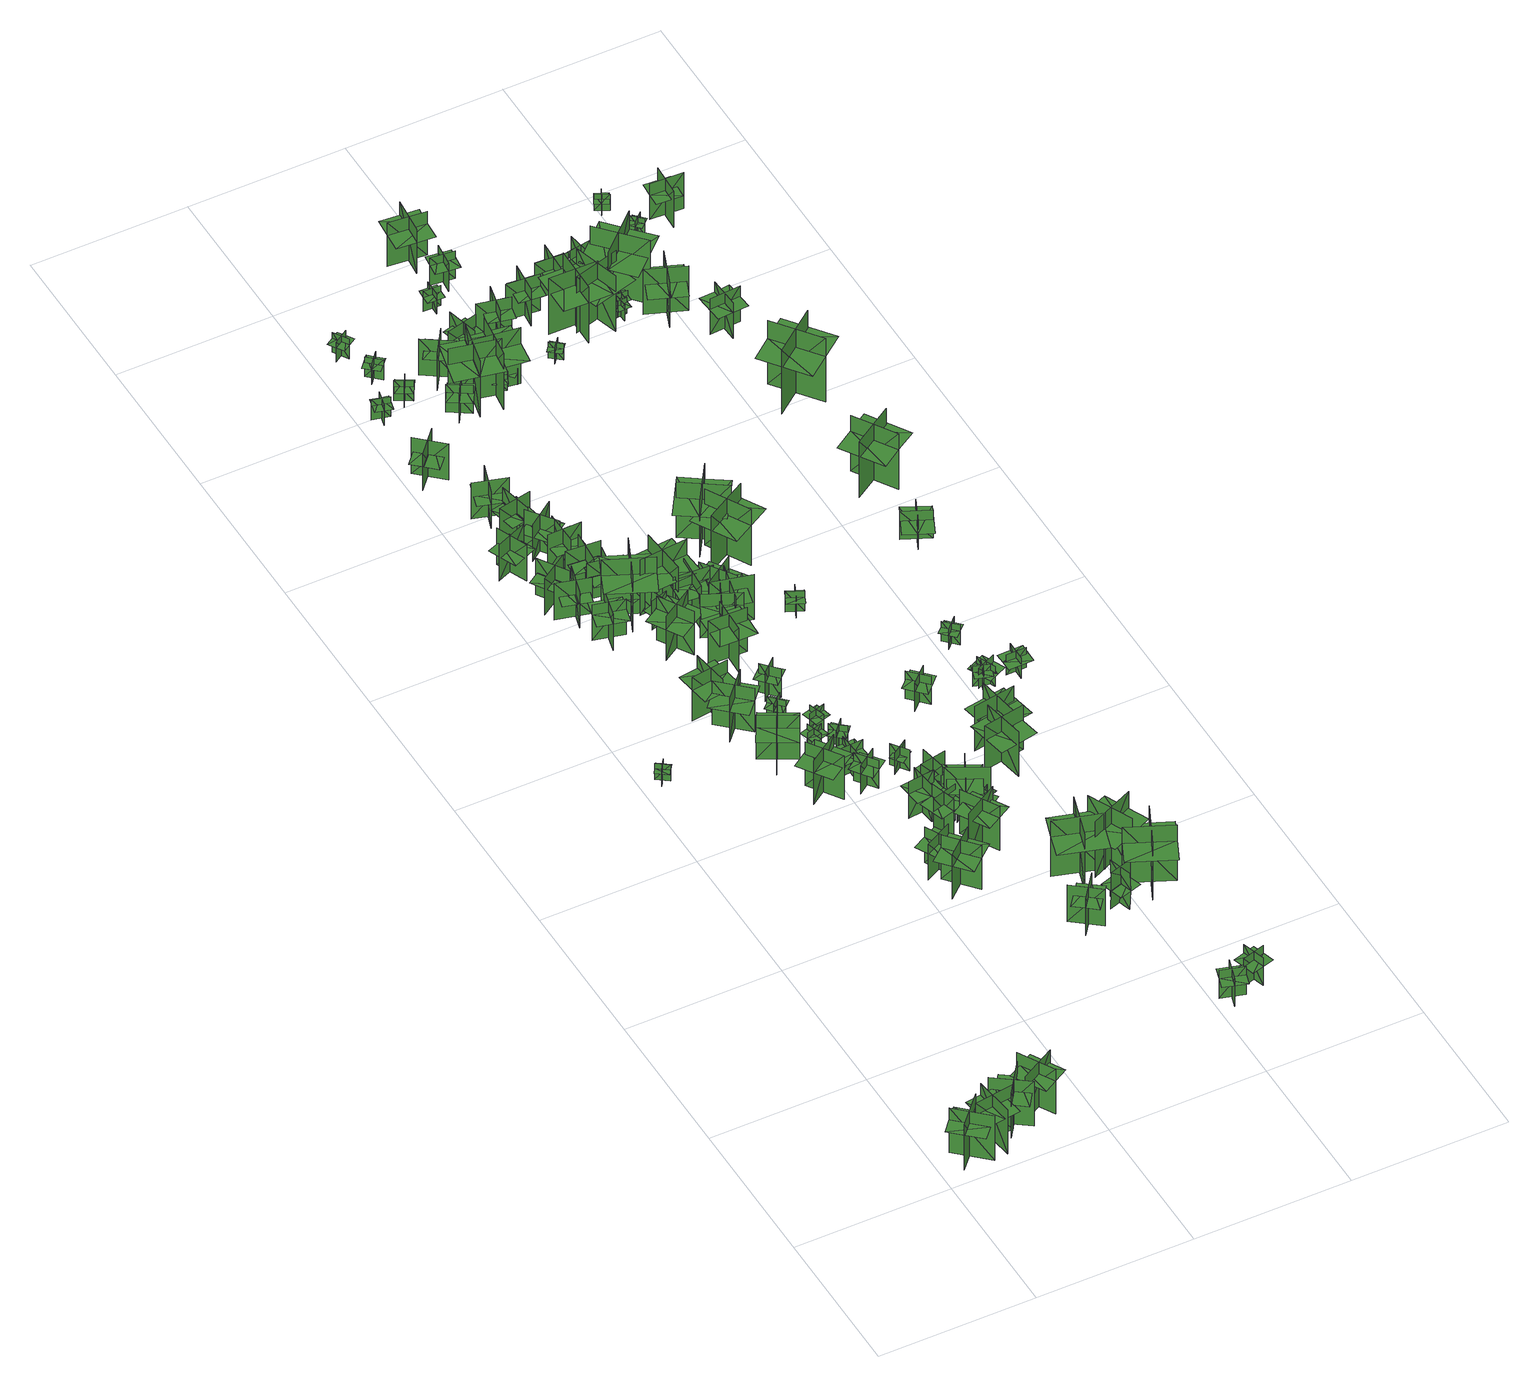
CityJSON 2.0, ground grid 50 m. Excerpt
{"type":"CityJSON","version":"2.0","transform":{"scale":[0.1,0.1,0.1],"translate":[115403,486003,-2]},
"CityObjects":{
"tree1":{"type":"SolitaryVegetationObject","geometry":[{"type":"MultiSurface","lod":"1","boundaries":[[[0,1,2]],[[0,2,3]],[[4,5,6]],[[4,6,7]],[[8,9,10]],[[8,10,11]],[[8,12,13]],[[8,13,9]]]}]},
"tree2":{"type":"SolitaryVegetationObject","geometry":[{"type":"MultiSurface","lod":"1","boundaries":[[[14,15,16]],[[14,16,17]],[[18,19,20]],[[18,20,21]],[[22,23,24]],[[22,24,25]],[[22,26,27]],[[22,27,23]]]}]},
"tree3":{"type":"SolitaryVegetationObject","geometry":[{"type":"MultiSurface","lod":"1","boundaries":[[[28,29,30]],[[28,30,31]],[[32,33,34]],[[32,34,35]],[[36,37,38]],[[36,38,39]],[[36,40,41]],[[36,41,37]]]}]},
"tree4":{"type":"SolitaryVegetationObject","geometry":[{"type":"MultiSurface","lod":"1","boundaries":[[[42,43,44]],[[42,44,45]],[[46,47,48]],[[46,48,49]],[[50,51,52]],[[50,52,53]],[[50,54,55]],[[50,55,51]]]}]},
"tree5":{"type":"SolitaryVegetationObject","geometry":[{"type":"MultiSurface","lod":"1","boundaries":[[[56,57,58]],[[56,58,59]],[[60,61,62]],[[60,62,63]],[[64,65,66]],[[64,66,67]],[[64,67,68]],[[64,68,69]]]}]},
"tree6":{"type":"SolitaryVegetationObject","geometry":[{"type":"MultiSurface","lod":"1","boundaries":[[[70,71,72]],[[70,72,73]],[[74,75,76]],[[74,76,77]],[[78,79,80]],[[78,80,81]],[[78,81,82]],[[78,82,83]]]}]},
"tree7":{"type":"SolitaryVegetationObject","geometry":[{"type":"MultiSurface","lod":"1","boundaries":[[[84,85,86]],[[84,86,87]],[[88,89,90]],[[88,90,91]],[[92,93,94]],[[92,94,95]],[[92,95,96]],[[92,96,97]]]}]},
"tree8":{"type":"SolitaryVegetationObject","geometry":[{"type":"MultiSurface","lod":"1","boundaries":[[[98,99,100]],[[98,100,101]],[[102,103,104]],[[102,104,105]],[[106,107,108]],[[106,108,109]],[[106,109,110]],[[106,110,111]]]}]},
"tree9":{"type":"SolitaryVegetationObject","geometry":[{"type":"MultiSurface","lod":"1","boundaries":[[[112,113,114]],[[112,114,115]],[[116,117,118]],[[116,118,119]],[[120,121,122]],[[120,122,123]],[[120,123,124]],[[120,124,125]]]}]},
"tree10":{"type":"SolitaryVegetationObject","geometry":[{"type":"MultiSurface","lod":"1","boundaries":[[[126,127,128]],[[126,128,129]],[[130,131,132]],[[130,132,133]],[[134,135,136]],[[134,136,137]],[[134,137,138]],[[134,138,139]]]}]},
"tree11":{"type":"SolitaryVegetationObject","geometry":[{"type":"MultiSurface","lod":"1","boundaries":[[[140,141,142]],[[140,142,143]],[[144,145,146]],[[144,146,147]],[[148,149,150]],[[148,150,151]],[[148,151,152]],[[148,152,153]]]}]},
"tree12":{"type":"SolitaryVegetationObject","geometry":[{"type":"MultiSurface","lod":"1","boundaries":[[[154,155,156]],[[154,156,157]],[[158,159,160]],[[158,160,161]],[[162,163,164]],[[162,164,165]],[[162,166,167]],[[162,167,163]]]}]},
"tree13":{"type":"SolitaryVegetationObject","geometry":[{"type":"MultiSurface","lod":"1","boundaries":[[[168,169,170]],[[168,170,171]],[[172,173,174]],[[172,174,175]],[[176,177,178]],[[176,178,179]],[[176,180,181]],[[176,181,177]]]}]},
"tree14":{"type":"SolitaryVegetationObject","geometry":[{"type":"MultiSurface","lod":"1","boundaries":[[[182,183,184]],[[182,184,185]],[[186,187,188]],[[186,188,189]],[[190,191,192]],[[190,192,193]],[[190,194,195]],[[190,195,191]]]}]},
"tree15":{"type":"SolitaryVegetationObject","geometry":[{"type":"MultiSurface","lod":"1","boundaries":[[[196,197,198]],[[196,198,199]],[[200,201,202]],[[200,202,203]],[[204,205,206]],[[204,206,207]],[[204,207,208]],[[204,208,209]]]}]},
"tree16":{"type":"SolitaryVegetationObject","geometry":[{"type":"MultiSurface","lod":"1","boundaries":[[[210,211,212]],[[210,212,213]],[[214,215,216]],[[214,216,217]],[[218,219,220]],[[218,220,221]],[[218,221,222]],[[218,222,223]]]}]},
"tree17":{"type":"SolitaryVegetationObject","geometry":[{"type":"MultiSurface","lod":"1","boundaries":[[[224,225,226]],[[224,226,227]],[[228,229,230]],[[228,230,231]],[[232,233,234]],[[232,234,235]],[[232,235,236]],[[232,236,237]]]}]},
"tree18":{"type":"SolitaryVegetationObject","geometry":[{"type":"MultiSurface","lod":"1","boundaries":[[[238,239,240]],[[238,240,241]],[[242,243,244]],[[242,244,245]],[[246,247,248]],[[246,248,249]],[[246,249,250]],[[246,250,251]]]}]},
"tree19":{"type":"SolitaryVegetationObject","geometry":[{"type":"MultiSurface","lod":"1","boundaries":[[[252,253,254]],[[252,254,255]],[[256,257,258]],[[256,258,259]],[[260,261,262]],[[260,262,263]],[[260,263,264]],[[260,264,265]]]}]},
"tree20":{"type":"SolitaryVegetationObject","geometry":[{"type":"MultiSurface","lod":"1","boundaries":[[[266,267,268]],[[266,268,269]],[[270,271,272]],[[270,272,273]],[[274,275,276]],[[274,276,277]],[[274,278,279]],[[274,279,275]]]}]},
"tree21":{"type":"SolitaryVegetationObject","geometry":[{"type":"MultiSurface","lod":"1","boundaries":[[[280,281,282]],[[280,282,283]],[[284,285,286]],[[284,286,287]],[[288,289,290]],[[288,290,291]],[[288,291,292]],[[288,292,293]]]}]},
"tree22":{"type":"SolitaryVegetationObject","geometry":[{"type":"MultiSurface","lod":"1","boundaries":[[[294,295,296]],[[294,296,297]],[[298,299,300]],[[298,300,301]],[[302,303,304]],[[302,304,305]],[[302,306,307]],[[302,307,303]]]}]},
"tree23":{"type":"SolitaryVegetationObject","geometry":[{"type":"MultiSurface","lod":"1","boundaries":[[[308,309,310]],[[308,310,311]],[[312,313,314]],[[312,314,315]],[[316,317,318]],[[316,318,319]],[[316,320,321]],[[316,321,317]]]}]},
"tree24":{"type":"SolitaryVegetationObject","geometry":[{"type":"MultiSurface","lod":"1","boundaries":[[[322,323,324]],[[322,324,325]],[[326,327,328]],[[326,328,329]],[[330,331,332]],[[330,332,333]],[[330,334,335]],[[330,335,331]]]}]},
"tree25":{"type":"SolitaryVegetationObject","geometry":[{"type":"MultiSurface","lod":"1","boundaries":[[[336,337,338]],[[336,338,339]],[[340,341,342]],[[340,342,343]],[[344,345,346]],[[344,346,347]],[[344,347,348]],[[344,348,349]]]}]},
"tree26":{"type":"SolitaryVegetationObject","geometry":[{"type":"MultiSurface","lod":"1","boundaries":[[[350,351,352]],[[350,352,353]],[[354,355,356]],[[354,356,357]],[[358,359,360]],[[358,360,361]],[[358,362,363]],[[358,363,359]]]}]},
"tree27":{"type":"SolitaryVegetationObject","geometry":[{"type":"MultiSurface","lod":"1","boundaries":[[[364,365,366]],[[364,366,367]],[[368,369,370]],[[368,370,371]],[[372,373,374]],[[372,374,375]],[[372,376,377]],[[372,377,373]]]}]},
"tree28":{"type":"SolitaryVegetationObject","geometry":[{"type":"MultiSurface","lod":"1","boundaries":[[[378,379,380]],[[378,380,381]],[[382,383,384]],[[382,384,385]],[[386,387,388]],[[386,388,389]],[[386,390,391]],[[386,391,387]]]}]},
"tree29":{"type":"SolitaryVegetationObject","geometry":[{"type":"MultiSurface","lod":"1","boundaries":[[[392,393,394]],[[392,394,395]],[[396,397,398]],[[396,398,399]],[[400,401,402]],[[400,402,403]],[[400,404,405]],[[400,405,401]]]}]},
"tree30":{"type":"SolitaryVegetationObject","geometry":[{"type":"MultiSurface","lod":"1","boundaries":[[[406,407,408]],[[406,408,409]],[[410,411,412]],[[410,412,413]],[[414,415,416]],[[414,416,417]],[[414,418,419]],[[414,419,415]]]}]},
"tree31":{"type":"SolitaryVegetationObject","geometry":[{"type":"MultiSurface","lod":"1","boundaries":[[[420,421,422]],[[420,422,423]],[[424,425,426]],[[424,426,427]],[[428,429,430]],[[428,430,431]],[[428,432,433]],[[428,433,429]]]}]},
"tree32":{"type":"SolitaryVegetationObject","geometry":[{"type":"MultiSurface","lod":"1","boundaries":[[[434,435,436]],[[434,436,437]],[[438,439,440]],[[438,440,441]],[[442,443,439]],[[442,439,438]],[[444,445,435]],[[444,435,434]],[[434,435,446]],[[434,446,447]],[[434,448,449]],[[434,449,435]]]}]},
"tree33":{"type":"SolitaryVegetationObject","geometry":[{"type":"MultiSurface","lod":"1","boundaries":[[[450,451,452]],[[450,452,453]],[[454,455,456]],[[454,456,457]],[[458,459,460]],[[458,460,461]],[[458,461,462]],[[458,462,463]]]}]},
"tree34":{"type":"SolitaryVegetationObject","geometry":[{"type":"MultiSurface","lod":"1","boundaries":[[[464,465,466]],[[464,466,467]],[[468,469,470]],[[468,470,471]],[[472,473,474]],[[472,474,475]],[[472,476,477]],[[472,477,473]]]}]},
"tree35":{"type":"SolitaryVegetationObject","geometry":[{"type":"MultiSurface","lod":"1","boundaries":[[[478,479,480]],[[478,480,481]],[[482,483,484]],[[482,484,485]],[[486,487,488]],[[486,488,489]],[[486,489,490]],[[486,490,491]]]}]},
"tree36":{"type":"SolitaryVegetationObject","geometry":[{"type":"MultiSurface","lod":"1","boundaries":[[[492,493,494]],[[492,494,495]],[[496,497,498]],[[496,498,499]],[[500,501,502]],[[500,502,503]],[[500,503,504]],[[500,504,505]]]}]},
"tree37":{"type":"SolitaryVegetationObject","geometry":[{"type":"MultiSurface","lod":"1","boundaries":[[[506,507,508]],[[506,508,509]],[[510,511,512]],[[510,512,513]],[[514,515,516]],[[514,516,517]],[[514,518,519]],[[514,519,515]]]}]},
"tree38":{"type":"SolitaryVegetationObject","geometry":[{"type":"MultiSurface","lod":"1","boundaries":[[[520,521,522]],[[520,522,523]],[[524,525,526]],[[524,526,527]],[[528,529,530]],[[528,530,531]],[[528,531,532]],[[528,532,533]]]}]},
"tree39":{"type":"SolitaryVegetationObject","geometry":[{"type":"MultiSurface","lod":"1","boundaries":[[[534,535,536]],[[534,536,537]],[[538,539,540]],[[538,540,541]],[[542,543,544]],[[542,544,545]],[[542,545,546]],[[542,546,547]]]}]},
"tree40":{"type":"SolitaryVegetationObject","geometry":[{"type":"MultiSurface","lod":"1","boundaries":[[[548,549,550]],[[548,550,551]],[[552,553,554]],[[552,554,555]],[[556,557,558]],[[556,558,559]],[[556,559,560]],[[556,560,561]]]}]},
"tree41":{"type":"SolitaryVegetationObject","geometry":[{"type":"MultiSurface","lod":"1","boundaries":[[[562,563,564]],[[562,564,565]],[[566,567,568]],[[566,568,569]],[[570,571,572]],[[570,572,573]],[[570,573,574]],[[570,574,575]]]}]},
"tree42":{"type":"SolitaryVegetationObject","geometry":[{"type":"MultiSurface","lod":"1","boundaries":[[[576,577,578]],[[576,578,579]],[[580,581,582]],[[580,582,583]],[[584,585,586]],[[584,586,587]],[[584,587,588]],[[584,588,589]]]}]},
"tree43":{"type":"SolitaryVegetationObject","geometry":[{"type":"MultiSurface","lod":"1","boundaries":[[[590,591,592]],[[590,592,593]],[[594,595,596]],[[594,596,597]],[[598,599,600]],[[598,600,601]],[[598,601,602]],[[598,602,603]]]}]},
"tree44":{"type":"SolitaryVegetationObject","geometry":[{"type":"MultiSurface","lod":"1","boundaries":[[[604,605,606]],[[604,606,607]],[[608,609,610]],[[608,610,611]],[[612,613,614]],[[612,614,615]],[[612,616,617]],[[612,617,613]]]}]},
"tree45":{"type":"SolitaryVegetationObject","geometry":[{"type":"MultiSurface","lod":"1","boundaries":[[[618,619,620]],[[618,620,621]],[[622,623,624]],[[622,624,625]],[[626,627,628]],[[626,628,629]],[[626,629,630]],[[626,630,631]]]}]},
"tree46":{"type":"SolitaryVegetationObject","geometry":[{"type":"MultiSurface","lod":"1","boundaries":[[[632,633,634]],[[632,634,635]],[[636,637,638]],[[636,638,639]],[[640,641,642]],[[640,642,643]],[[640,643,644]],[[640,644,645]]]}]},
"tree47":{"type":"SolitaryVegetationObject","geometry":[{"type":"MultiSurface","lod":"1","boundaries":[[[646,647,648]],[[646,648,649]],[[650,651,652]],[[650,652,653]],[[654,655,656]],[[654,656,657]],[[654,657,658]],[[654,658,659]]]}]},
"tree48":{"type":"SolitaryVegetationObject","geometry":[{"type":"MultiSurface","lod":"1","boundaries":[[[660,661,662]],[[660,662,663]],[[664,665,666]],[[664,666,667]],[[668,669,670]],[[668,670,671]],[[668,671,672]],[[668,672,673]]]}]},
"tree49":{"type":"SolitaryVegetationObject","geometry":[{"type":"MultiSurface","lod":"1","boundaries":[[[674,675,676]],[[674,676,677]],[[678,679,680]],[[678,680,681]],[[682,683,684]],[[682,684,685]],[[682,685,686]],[[682,686,687]]]}]},
"tree50":{"type":"SolitaryVegetationObject","geometry":[{"type":"MultiSurface","lod":"1","boundaries":[[[688,689,690]],[[688,690,691]],[[692,693,694]],[[692,694,695]],[[696,697,698]],[[696,698,699]],[[696,699,700]],[[696,700,701]]]}]},
"tree51":{"type":"SolitaryVegetationObject","geometry":[{"type":"MultiSurface","lod":"1","boundaries":[[[702,703,704]],[[702,704,705]],[[706,707,708]],[[706,708,709]],[[710,711,712]],[[710,712,713]],[[710,713,714]],[[710,714,715]]]}]},
"tree52":{"type":"SolitaryVegetationObject","geometry":[{"type":"MultiSurface","lod":"1","boundaries":[[[716,717,718]],[[716,718,719]],[[720,721,722]],[[720,722,723]],[[724,725,726]],[[724,726,727]],[[724,727,728]],[[724,728,729]]]}]},
"tree53":{"type":"SolitaryVegetationObject","geometry":[{"type":"MultiSurface","lod":"1","boundaries":[[[730,731,732]],[[730,732,733]],[[734,735,736]],[[734,736,737]],[[738,739,740]],[[738,740,741]],[[738,741,742]],[[738,742,743]]]}]},
"tree54":{"type":"SolitaryVegetationObject","geometry":[{"type":"MultiSurface","lod":"1","boundaries":[[[744,745,746]],[[744,746,747]],[[748,749,750]],[[748,750,751]],[[752,753,754]],[[752,754,755]],[[752,755,756]],[[752,756,757]]]}]},
"tree55":{"type":"SolitaryVegetationObject","geometry":[{"type":"MultiSurface","lod":"1","boundaries":[[[758,759,760]],[[758,760,761]],[[762,763,764]],[[762,764,765]],[[766,767,763]],[[766,763,762]],[[768,769,759]],[[768,759,758]],[[758,759,770]],[[758,770,771]],[[758,772,773]],[[758,773,759]]]}]},
"tree56":{"type":"SolitaryVegetationObject","geometry":[{"type":"MultiSurface","lod":"1","boundaries":[[[774,775,776]],[[774,776,777]],[[778,779,780]],[[778,780,781]],[[782,783,784]],[[782,784,785]],[[782,785,786]],[[782,786,787]]]}]},
"tree57":{"type":"SolitaryVegetationObject","geometry":[{"type":"MultiSurface","lod":"1","boundaries":[[[788,789,790]],[[788,790,791]],[[792,793,794]],[[792,794,795]],[[796,797,798]],[[796,798,799]],[[796,799,800]],[[796,800,801]]]}]},
"tree58":{"type":"SolitaryVegetationObject","geometry":[{"type":"MultiSurface","lod":"1","boundaries":[[[802,803,804]],[[802,804,805]],[[806,807,808]],[[806,808,809]],[[810,811,812]],[[810,812,813]],[[810,813,814]],[[810,814,815]]]}]},
"tree59":{"type":"SolitaryVegetationObject","geometry":[{"type":"MultiSurface","lod":"1","boundaries":[[[816,817,818]],[[816,818,819]],[[820,821,822]],[[820,822,823]],[[824,825,826]],[[824,826,827]],[[824,827,828]],[[824,828,829]]]}]},
"tree60":{"type":"SolitaryVegetationObject","geometry":[{"type":"MultiSurface","lod":"1","boundaries":[[[830,831,832]],[[830,832,833]],[[834,835,836]],[[834,836,837]],[[838,839,840]],[[838,840,841]],[[838,842,843]],[[838,843,839]]]}]},
"tree61":{"type":"SolitaryVegetationObject","geometry":[{"type":"MultiSurface","lod":"1","boundaries":[[[844,845,846]],[[844,846,847]],[[848,849,850]],[[848,850,851]],[[852,853,854]],[[852,854,855]],[[852,855,856]],[[852,856,857]]]}]},
"tree62":{"type":"SolitaryVegetationObject","geometry":[{"type":"MultiSurface","lod":"1","boundaries":[[[858,859,860]],[[858,860,861]],[[862,863,864]],[[862,864,865]],[[866,867,868]],[[866,868,869]],[[866,869,870]],[[866,870,871]]]}]},
"tree63":{"type":"SolitaryVegetationObject","geometry":[{"type":"MultiSurface","lod":"1","boundaries":[[[872,873,874]],[[872,874,875]],[[876,877,878]],[[876,878,879]],[[880,881,882]],[[880,882,883]],[[880,883,884]],[[880,884,885]]]}]},
"tree64":{"type":"SolitaryVegetationObject","geometry":[{"type":"MultiSurface","lod":"1","boundaries":[[[886,887,888]],[[886,888,889]],[[890,891,892]],[[890,892,893]],[[894,895,896]],[[894,896,897]],[[894,897,898]],[[894,898,899]]]}]},
"tree65":{"type":"SolitaryVegetationObject","geometry":[{"type":"MultiSurface","lod":"1","boundaries":[[[900,901,902]],[[900,902,903]],[[904,905,906]],[[904,906,907]],[[908,909,910]],[[908,910,911]],[[908,911,912]],[[908,912,913]]]}]},
"tree66":{"type":"SolitaryVegetationObject","geometry":[{"type":"MultiSurface","lod":"1","boundaries":[[[914,915,916]],[[914,916,917]],[[918,919,920]],[[918,920,921]],[[922,923,924]],[[922,924,925]],[[922,925,926]],[[922,926,927]]]}]},
"tree67":{"type":"SolitaryVegetationObject","geometry":[{"type":"MultiSurface","lod":"1","boundaries":[[[928,929,930]],[[928,930,931]],[[932,933,934]],[[932,934,935]],[[936,937,938]],[[936,938,939]],[[936,939,940]],[[936,940,941]]]}]},
"tree68":{"type":"SolitaryVegetationObject","geometry":[{"type":"MultiSurface","lod":"1","boundaries":[[[942,943,944]],[[942,944,945]],[[946,947,948]],[[946,948,949]],[[950,951,952]],[[950,952,953]],[[950,953,954]],[[950,954,955]]]}]},
"tree69":{"type":"SolitaryVegetationObject","geometry":[{"type":"MultiSurface","lod":"1","boundaries":[[[956,957,958]],[[956,958,959]],[[960,961,962]],[[960,962,963]],[[964,965,966]],[[964,966,967]],[[964,967,968]],[[964,968,969]]]}]},
"tree70":{"type":"SolitaryVegetationObject","geometry":[{"type":"MultiSurface","lod":"1","boundaries":[[[970,971,972]],[[970,972,973]],[[974,975,976]],[[974,976,977]],[[978,979,980]],[[978,980,981]],[[978,981,982]],[[978,982,983]]]}]},
"tree71":{"type":"SolitaryVegetationObject","geometry":[{"type":"MultiSurface","lod":"1","boundaries":[[[984,985,986]],[[984,986,987]],[[988,989,990]],[[988,990,991]],[[992,993,994]],[[992,994,995]],[[992,995,996]],[[992,996,997]]]}]},
"tree72":{"type":"SolitaryVegetationObject","geometry":[{"type":"MultiSurface","lod":"1","boundaries":[[[998,999,1000]],[[998,1000,1001]],[[1002,1003,1004]],[[1002,1004,1005]],[[1006,1007,1008]],[[1006,1008,1009]],[[1006,1009,1010]],[[1006,1010,1011]]]}]},
"tree73":{"type":"SolitaryVegetationObject","geometry":[{"type":"MultiSurface","lod":"1","boundaries":[[[1012,1013,1014]],[[1012,1014,1015]],[[1016,1017,1018]],[[1016,1018,1019]],[[1020,1021,1022]],[[1020,1022,1023]],[[1020,1023,1024]],[[1020,1024,1025]]]}]},
"tree74":{"type":"SolitaryVegetationObject","geometry":[{"type":"MultiSurface","lod":"1","boundaries":[[[1026,1027,1028]],[[1026,1028,1029]],[[1030,1031,1032]],[[1030,1032,1033]],[[1034,1035,1036]],[[1034,1036,1037]],[[1034,1037,1038]],[[1034,1038,1039]]]}]},
"tree75":{"type":"SolitaryVegetationObject","geometry":[{"type":"MultiSurface","lod":"1","boundaries":[[[1040,1041,1042]],[[1040,1042,1043]],[[1044,1045,1046]],[[1044,1046,1047]],[[1048,1049,1050]],[[1048,1050,1051]],[[1048,1051,1052]],[[1048,1052,1053]]]}]},
"tree76":{"type":"SolitaryVegetationObject","geometry":[{"type":"MultiSurface","lod":"1","boundaries":[[[1054,1055,1056]],[[1054,1056,1057]],[[1058,1059,1060]],[[1058,1060,1061]],[[1062,1063,1064]],[[1062,1064,1065]],[[1062,1065,1066]],[[1062,1066,1067]]]}]},
"tree77":{"type":"SolitaryVegetationObject","geometry":[{"type":"MultiSurface","lod":"1","boundaries":[[[1068,1069,1070]],[[1068,1070,1071]],[[1072,1073,1074]],[[1072,1074,1075]],[[1076,1077,1078]],[[1076,1078,1079]],[[1076,1079,1080]],[[1076,1080,1081]]]}]},
"tree78":{"type":"SolitaryVegetationObject","geometry":[{"type":"MultiSurface","lod":"1","boundaries":[[[1082,1083,1084]],[[1082,1084,1085]],[[1086,1087,1088]],[[1086,1088,1089]],[[1090,1091,1092]],[[1090,1092,1093]],[[1090,1093,1094]],[[1090,1094,1095]]]}]},
"tree79":{"type":"SolitaryVegetationObject","geometry":[{"type":"MultiSurface","lod":"1","boundaries":[[[1096,1097,1098]],[[1096,1098,1099]],[[1100,1101,1102]],[[1100,1102,1103]],[[1104,1105,1106]],[[1104,1106,1107]],[[1104,1107,1108]],[[1104,1108,1109]]]}]},
"tree80":{"type":"SolitaryVegetationObject","geometry":[{"type":"MultiSurface","lod":"1","boundaries":[[[1110,1111,1112]],[[1110,1112,1113]],[[1114,1115,1116]],[[1114,1116,1117]],[[1118,1119,1120]],[[1118,1120,1121]],[[1118,1121,1122]],[[1118,1122,1123]]]}]},
"tree81":{"type":"SolitaryVegetationObject","geometry":[{"type":"MultiSurface","lod":"1","boundaries":[[[1124,1125,1126]],[[1124,1126,1127]],[[1128,1129,1130]],[[1128,1130,1131]],[[1132,1133,1134]],[[1132,1134,1135]],[[1132,1135,1136]],[[1132,1136,1137]]]}]},
"tree82":{"type":"SolitaryVegetationObject","geometry":[{"type":"MultiSurface","lod":"1","boundaries":[[[1138,1139,1140]],[[1138,1140,1141]],[[1142,1143,1144]],[[1142,1144,1145]],[[1146,1147,1148]],[[1146,1148,1149]],[[1146,1149,1150]],[[1146,1150,1151]]]}]},
"tree83":{"type":"SolitaryVegetationObject","geometry":[{"type":"MultiSurface","lod":"1","boundaries":[[[1152,1153,1154]],[[1152,1154,1155]],[[1156,1157,1158]],[[1156,1158,1159]],[[1160,1161,1162]],[[1160,1162,1163]],[[1160,1163,1164]],[[1160,1164,1165]]]}]},
"tree84":{"type":"SolitaryVegetationObject","geometry":[{"type":"MultiSurface","lod":"1","boundaries":[[[1166,1167,1168]],[[1166,1168,1169]],[[1170,1171,1172]],[[1170,1172,1173]],[[1174,1175,1176]],[[1174,1176,1177]],[[1174,1177,1178]],[[1174,1178,1179]]]}]},
"tree85":{"type":"SolitaryVegetationObject","geometry":[{"type":"MultiSurface","lod":"1","boundaries":[[[1180,1181,1182]],[[1180,1182,1183]],[[1184,1185,1186]],[[1184,1186,1187]],[[1188,1189,1190]],[[1188,1190,1191]],[[1188,1191,1192]],[[1188,1192,1193]]]}]},
"tree86":{"type":"SolitaryVegetationObject","geometry":[{"type":"MultiSurface","lod":"1","boundaries":[[[1194,1195,1196]],[[1194,1196,1197]],[[1198,1199,1200]],[[1198,1200,1201]],[[1202,1203,1204]],[[1202,1204,1205]],[[1202,1205,1206]],[[1202,1206,1207]]]}]},
"tree87":{"type":"SolitaryVegetationObject","geometry":[{"type":"MultiSurface","lod":"1","boundaries":[[[1208,1209,1210]],[[1208,1210,1211]],[[1212,1213,1214]],[[1212,1214,1215]],[[1216,1217,1218]],[[1216,1218,1219]],[[1216,1219,1220]],[[1216,1220,1221]]]}]},
"tree88":{"type":"SolitaryVegetationObject","geometry":[{"type":"MultiSurface","lod":"1","boundaries":[[[1222,1223,1224]],[[1222,1224,1225]],[[1226,1227,1228]],[[1226,1228,1229]],[[1230,1231,1232]],[[1230,1232,1233]],[[1230,1233,1234]],[[1230,1234,1235]]]}]},
"tree89":{"type":"SolitaryVegetationObject","geometry":[{"type":"MultiSurface","lod":"1","boundaries":[[[1236,1237,1238]],[[1236,1238,1239]],[[1240,1241,1242]],[[1240,1242,1243]],[[1244,1245,1246]],[[1244,1246,1247]],[[1244,1247,1248]],[[1244,1248,1249]]]}]},
"tree90":{"type":"SolitaryVegetationObject","geometry":[{"type":"MultiSurface","lod":"1","boundaries":[[[1250,1251,1252]],[[1250,1252,1253]],[[1254,1255,1256]],[[1254,1256,1257]],[[1258,1259,1260]],[[1258,1260,1261]],[[1258,1261,1262]],[[1258,1262,1263]]]}]},
"tree91":{"type":"SolitaryVegetationObject","geometry":[{"type":"MultiSurface","lod":"1","boundaries":[[[1264,1265,1266]],[[1264,1266,1267]],[[1268,1269,1270]],[[1268,1270,1271]],[[1272,1273,1274]],[[1272,1274,1275]],[[1272,1275,1276]],[[1272,1276,1277]]]}]},
"tree92":{"type":"SolitaryVegetationObject","geometry":[{"type":"MultiSurface","lod":"1","boundaries":[[[1278,1279,1280]],[[1278,1280,1281]],[[1282,1283,1284]],[[1282,1284,1285]],[[1286,1287,1288]],[[1286,1288,1289]],[[1286,1289,1290]],[[1286,1290,1291]]]}]},
"tree93":{"type":"SolitaryVegetationObject","geometry":[{"type":"MultiSurface","lod":"1","boundaries":[[[1292,1293,1294]],[[1292,1294,1295]],[[1296,1297,1298]],[[1296,1298,1299]],[[1300,1301,1302]],[[1300,1302,1303]],[[1300,1303,1304]],[[1300,1304,1305]]]}]},
"tree94":{"type":"SolitaryVegetationObject","geometry":[{"type":"MultiSurface","lod":"1","boundaries":[[[1306,1307,1308]],[[1306,1308,1309]],[[1310,1311,1312]],[[1310,1312,1313]],[[1314,1315,1316]],[[1314,1316,1317]],[[1314,1317,1318]],[[1314,1318,1319]]]}]},
"tree95":{"type":"SolitaryVegetationObject","geometry":[{"type":"MultiSurface","lod":"1","boundaries":[[[1320,1321,1322]],[[1320,1322,1323]],[[1324,1325,1326]],[[1324,1326,1327]],[[1328,1329,1330]],[[1328,1330,1331]],[[1328,1331,1332]],[[1328,1332,1333]]]}]},
"tree96":{"type":"SolitaryVegetationObject","geometry":[{"type":"MultiSurface","lod":"1","boundaries":[[[1334,1335,1336]],[[1334,1336,1337]],[[1338,1339,1340]],[[1338,1340,1341]],[[1342,1343,1344]],[[1342,1344,1345]],[[1342,1345,1346]],[[1342,1346,1347]]]}]},
"tree97":{"type":"SolitaryVegetationObject","geometry":[{"type":"MultiSurface","lod":"1","boundaries":[[[1348,1349,1350]],[[1348,1350,1351]],[[1352,1353,1354]],[[1352,1354,1355]],[[1356,1357,1358]],[[1356,1358,1359]],[[1356,1359,1360]],[[1356,1360,1361]]]}]},
"tree98":{"type":"SolitaryVegetationObject","geometry":[{"type":"MultiSurface","lod":"1","boundaries":[[[1362,1363,1364]],[[1362,1364,1365]],[[1366,1367,1368]],[[1366,1368,1369]],[[1370,1371,1372]],[[1370,1372,1373]],[[1370,1371,1374]],[[1370,1374,1375]]]}]},
"tree99":{"type":"SolitaryVegetationObject","geometry":[{"type":"MultiSurface","lod":"1","boundaries":[[[1376,1377,1378]],[[1376,1378,1379]],[[1380,1381,1382]],[[1380,1382,1383]],[[1384,1385,1386]],[[1384,1386,1387]],[[1384,1387,1388]],[[1384,1388,1389]]]}]},
"tree100":{"type":"SolitaryVegetationObject","geometry":[{"type":"MultiSurface","lod":"1","boundaries":[[[1390,1391,1392]],[[1390,1392,1393]],[[1394,1395,1396]],[[1394,1396,1397]],[[1398,1399,1400]],[[1398,1400,1401]],[[1398,1401,1402]],[[1398,1402,1403]]]}]},
"tree101":{"type":"SolitaryVegetationObject","geometry":[{"type":"MultiSurface","lod":"1","boundaries":[[[1404,1405,1406]],[[1404,1406,1407]],[[1408,1409,1410]],[[1408,1410,1411]],[[1412,1413,1414]],[[1412,1414,1415]],[[1412,1415,1416]],[[1412,1416,1417]]]}]},
"tree102":{"type":"SolitaryVegetationObject","geometry":[{"type":"MultiSurface","lod":"1","boundaries":[[[1418,1419,1420]],[[1418,1420,1421]],[[1422,1423,1424]],[[1422,1424,1425]],[[1426,1427,1428]],[[1426,1428,1429]],[[1426,1429,1430]],[[1426,1430,1431]]]}]},
"tree103":{"type":"SolitaryVegetationObject","geometry":[{"type":"MultiSurface","lod":"1","boundaries":[[[1432,1433,1434]],[[1432,1434,1435]],[[1436,1437,1438]],[[1436,1438,1439]],[[1440,1441,1442]],[[1440,1442,1443]],[[1440,1443,1444]],[[1440,1444,1445]]]}]},
"tree104":{"type":"SolitaryVegetationObject","geometry":[{"type":"MultiSurface","lod":"1","boundaries":[[[1446,1447,1448]],[[1446,1448,1449]],[[1450,1451,1452]],[[1450,1452,1453]],[[1454,1455,1456]],[[1454,1456,1457]],[[1454,1457,1458]],[[1454,1458,1459]]]}]}
},
"vertices":[
[156,34,16],[60,122,16],[60,122,189],[156,34,189],[151,136,16],[63,41,16],[63,41,189],[151,136,189],[148,41,144],[60,122,144],[26,84,144],[113,4,144],[183,79,144],[95,160,144],
[200,38,17],[183,167,17],[183,167,189],[200,38,189],[262,120,17],[133,103,17],[133,103,189],[262,120,189],[198,49,145],[183,167,145],[132,160,145],[147,42,145],[249,56,145],[234,174,145],
[315,196,18],[239,90,18],[239,90,190],[315,196,190],[214,178,18],[319,103,18],[319,103,190],[214,178,190],[308,187,145],[239,90,145],[281,60,145],[350,157,145],[266,217,145],[197,120,145],
[331,229,18],[395,116,18],[395,116,190],[331,229,190],[305,130,18],[418,194,18],[418,194,190],[305,130,190],[337,219,146],[395,116,146],[440,141,146],[382,245,146],[292,194,146],[351,91,146],
[78,1843,15],[53,1806,15],[53,1806,77],[78,1843,77],[49,1838,15],[86,1812,15],[86,1812,77],[49,1838,77],[49,1838,59],[37,1820,59],[73,1794,59],[86,1812,59],[98,1830,59],[62,1856,59],
[416,1798,16],[357,1692,16],[357,1692,186],[416,1798,186],[338,1776,16],[444,1717,16],[444,1717,186],[338,1776,186],[338,1776,138],[308,1723,138],[415,1664,138],[444,1717,138],[473,1771,138],[367,1829,138],
[408,1619,14],[477,1518,14],[477,1518,183],[408,1619,183],[393,1540,14],[493,1608,14],[493,1608,183],[393,1540,183],[393,1540,136],[427,1489,136],[528,1558,136],[493,1608,136],[459,1658,136],[359,1590,136],
[325,1950,14],[308,2070,14],[308,2070,183],[325,1950,183],[374,2014,14],[254,1997,14],[254,1997,183],[374,2014,183],[374,2014,135],[366,2075,135],[245,2058,135],[254,1997,135],[262,1937,135],[382,1954,135],
[615,1161,20],[527,1115,20],[527,1115,158],[615,1161,158],[552,1181,20],[598,1093,20],[598,1093,158],[552,1181,158],[552,1181,119],[508,1158,119],[554,1070,119],[598,1093,119],[642,1116,119],[596,1204,119],
[306,1874,13],[388,1964,13],[388,1964,182],[306,1874,182],[387,1877,13],[297,1959,13],[297,1959,182],[387,1877,182],[387,1877,134],[428,1923,134],[338,2004,134],[297,1959,134],[256,1914,134],[346,1832,134],
[642,1096,20],[550,1016,20],[550,1016,190],[642,1096,190],[561,1102,20],[641,1010,20],[641,1010,190],[561,1102,190],[561,1102,142],[515,1062,142],[595,970,142],[641,1010,142],[687,1049,142],[608,1142,142],
[171,2565,13],[112,2656,13],[112,2656,153],[171,2565,153],[185,2631,13],[185,2631,153],[94,2572,153],[94,2572,13],[164,2568,100],[112,2648,100],[75,2624,100],[127,2544,100],[202,2593,100],[151,2672,100],
[72,2814,14],[114,2714,14],[114,2714,154],[72,2814,154],[47,2751,14],[47,2751,154],[147,2793,154],[147,2793,14],[78,2809,100],[115,2722,100],[155,2739,100],[119,2826,100],[36,2792,100],[73,2704,100],
[157,2482,9],[186,2586,9],[186,2586,149],[157,2482,149],[216,2516,9],[216,2516,149],[111,2545,149],[111,2545,9],[155,2490,95],[180,2581,95],[137,2592,95],[112,2501,95],[198,2477,95],[224,2568,95],
[219,2452,13],[195,2355,13],[195,2355,151],[219,2452,151],[162,2418,13],[258,2394,13],[258,2394,151],[162,2418,151],[162,2418,112],[150,2369,112],[246,2345,112],[258,2394,112],[270,2442,112],[174,2466,112],
[580,1505,21],[534,1566,21],[534,1566,129],[580,1505,129],[588,1556,21],[526,1509,21],[526,1509,129],[588,1556,129],[588,1556,99],[564,1587,99],[503,1540,99],[526,1509,99],[549,1478,99],[611,1525,99],
[491,1760,19],[507,1707,19],[507,1707,96],[491,1760,96],[474,1727,19],[526,1744,19],[526,1744,96],[474,1727,96],[474,1727,75],[482,1701,75],[535,1717,75],[526,1744,75],[518,1770,75],[465,1754,75],
[505,1598,20],[582,1602,20],[582,1602,127],[505,1598,127],[543,1563,20],[539,1641,20],[539,1641,127],[543,1563,127],[543,1563,97],[582,1566,97],[577,1643,97],[539,1641,97],[500,1639,97],[505,1561,97],
[481,1869,21],[443,1909,21],[443,1909,98],[481,1869,98],[482,1906,21],[442,1868,21],[442,1868,98],[482,1906,98],[482,1906,76],[463,1926,76],[423,1888,76],[442,1868,76],[461,1848,76],[501,1886,76],
[103,3254,14],[31,3174,14],[31,3174,154],[103,3254,154],[36,3250,14],[36,3250,154],[116,3177,154],[116,3177,14],[102,3246,100],[38,3176,100],[71,3146,100],[135,3216,100],[68,3276,100],[5,3206,100],
[306,2248,14],[409,2312,14],[409,2312,184],[306,2248,184],[385,2229,14],[321,2333,14],[321,2333,184],[385,2229,184],[385,2229,136],[436,2261,136],[373,2365,136],[321,2333,136],[269,2301,136],[333,2197,136],
[304,2630,16],[196,2639,16],[196,2639,156],[304,2630,156],[260,2681,16],[260,2681,156],[251,2574,156],[251,2574,16],[297,2626,102],[203,2635,102],[199,2591,102],[293,2582,102],[301,2671,102],[207,2680,102],
[186,2843,15],[165,2949,15],[165,2949,155],[186,2843,155],[223,2899,15],[223,2899,155],[117,2878,155],[117,2878,15],[180,2849,101],[162,2941,101],[119,2933,101],[137,2840,101],[225,2857,101],[207,2950,101],
[704,1283,28],[622,1257,28],[622,1257,170],[704,1283,170],[646,1313,28],[671,1231,28],[671,1231,170],[646,1313,170],[646,1313,124],[671,1231,124],[716,1245,124],[690,1327,124],[601,1299,124],[627,1217,124],
[277,2393,14],[340,2535,14],[340,2535,230],[277,2393,230],[374,2430,14],[232,2493,14],[232,2493,230],[374,2430,230],[374,2430,169],[405,2500,169],[264,2564,169],[232,2493,169],[201,2422,169],[342,2359,169],
[331,2548,17],[224,2566,17],[224,2566,157],[331,2548,157],[292,2603,17],[292,2603,157],[273,2496,157],[273,2496,17],[324,2545,103],[231,2561,103],[223,2518,103],[316,2501,103],[331,2589,103],[238,2606,103],
[593,1352,28],[677,1361,28],[677,1361,170],[593,1352,170],[644,1311,28],[634,1396,28],[634,1396,170],[644,1311,170],[644,1311,124],[634,1396,124],[588,1391,124],[597,1306,124],[690,1316,124],[681,1401,124],
[96,3008,15],[200,2976,15],[200,2976,155],[96,3008,155],[128,2948,15],[128,2948,155],[161,3052,155],[161,3052,15],[104,3010,101],[194,2982,101],[208,3024,101],[117,3052,101],[91,2967,101],[181,2939,101],
[175,2841,16],[239,2753,16],[239,2753,157],[175,2841,157],[165,2774,16],[165,2774,157],[252,2837,157],[252,2837,16],[182,2838,103],[238,2761,103],[274,2787,103],[218,2864,103],[146,2811,103],[201,2735,103],
[183,2719,16],[291,2722,16],[291,2722,157],[183,2719,157],[232,2673,16],[232,2673,157],[229,2781,157],[229,2781,16],[189,2724,103],[284,2727,103],[283,2771,103],[188,2768,103],[191,2678,103],[285,2681,103],
[875,797,17],[810,713,17],[810,713,158],[875,797,158],[792,786,17],[876,720,17],[876,720,158],[792,786,158],[870,789,122],[810,713,122],[843,687,122],[903,764,122],[837,815,122],[777,739,122],
[326,2371,73],[382,2389,73],[373,2419,73],[316,2400,73],[344,2408,73],[362,2352,73],[366,2353,128],[347,2409,128],[347,2409,19],[366,2353,19],[327,2369,19],[383,2387,19],[382,2389,128],[326,2371,128],[335,2342,73],[392,2361,73],
[293,2478,19],[293,2478,96],[355,2501,96],[355,2501,19],[312,2519,19],[312,2519,96],[335,2458,96],[335,2458,19],[309,2528,71],[278,2517,71],[305,2441,71],[337,2453,71],[368,2464,71],[340,2540,71],
[692,1234,24],[757,1121,24],[757,1121,196],[692,1234,196],[666,1134,24],[778,1200,24],[778,1200,196],[666,1134,196],[697,1224,152],[757,1121,152],[801,1147,152],[742,1250,152],[653,1198,152],[713,1096,152],
[533,1825,19],[549,1772,19],[549,1772,96],[533,1825,96],[516,1793,19],[569,1809,19],[569,1809,96],[516,1793,96],[516,1793,74],[523,1766,74],[576,1782,74],[569,1809,74],[561,1835,74],[508,1819,74],
[588,1702,15],[546,1738,15],[546,1738,92],[588,1702,92],[585,1738,15],[549,1697,15],[549,1697,92],[585,1738,92],[585,1738,70],[565,1757,70],[528,1715,70],[549,1697,70],[570,1679,70],[606,1720,70],
[514,1957,22],[469,2006,22],[469,2006,132],[514,1957,132],[515,2008,22],[467,1963,22],[467,1963,132],[515,2008,132],[515,2008,96],[467,1963,96],[492,1936,96],[540,1982,96],[491,2035,96],[442,1989,96],
[664,1420,27],[699,1369,27],[699,1369,109],[664,1420,109],[657,1377,27],[707,1412,27],[707,1412,109],[657,1377,109],[663,1381,78],[677,1360,78],[713,1385,78],[698,1405,78],[684,1426,78],[648,1402,78],
[93,3477,16],[39,3491,16],[39,3491,93],[93,3477,93],[74,3509,16],[61,3455,16],[61,3455,93],[74,3509,93],[74,3509,71],[47,3516,71],[34,3462,71],[61,3455,71],[87,3449,71],[101,3502,71],
[521,2170,17],[399,2174,17],[399,2174,186],[521,2170,186],[466,2229,17],[461,2108,17],[461,2108,186],[466,2229,186],[466,2229,139],[405,2232,139],[401,2110,139],[461,2108,139],[522,2106,139],[527,2227,139],
[399,2489,18],[399,2489,96],[336,2511,96],[336,2511,18],[358,2470,18],[358,2470,96],[379,2531,96],[379,2531,18],[355,2461,71],[387,2450,71],[413,2526,71],[381,2537,71],[349,2548,71],[323,2472,71],
[706,1275,26],[752,1316,26],[752,1316,108],[706,1275,108],[750,1273,26],[708,1319,26],[708,1319,108],[750,1273,108],[745,1278,77],[764,1296,77],[735,1328,77],[716,1310,77],[697,1293,77],[726,1261,77],
[753,1177,23],[763,1238,23],[763,1238,105],[753,1177,105],[789,1203,23],[728,1213,23],[728,1213,105],[789,1203,105],[782,1204,74],[786,1229,74],[743,1236,74],[739,1211,74],[735,1186,74],[778,1179,74],
[714,1241,22],[773,1357,22],[773,1357,194],[714,1241,194],[812,1274,22],[696,1333,22],[696,1333,194],[812,1274,194],[719,1251,150],[773,1357,150],[727,1380,150],[674,1275,150],[765,1228,150],[819,1334,150],
[1059,329,26],[1037,254,26],[1037,254,133],[1059,329,133],[1014,304,26],[1088,282,26],[1088,282,133],[1014,304,133],[1014,304,103],[1003,267,103],[1077,245,103],[1088,282,103],[1099,320,103],[1024,341,103],
[395,2520,14],[407,2366,14],[407,2366,229],[395,2520,229],[327,2442,14],[482,2455,14],[482,2455,229],[327,2442,229],[327,2442,169],[334,2365,169],[488,2377,169],[482,2455,169],[476,2532,169],[321,2519,169],
[649,1538,16],[699,1573,16],[699,1573,98],[649,1538,98],[692,1531,16],[656,1580,16],[656,1580,98],[692,1531,98],[688,1536,67],[708,1551,67],[683,1586,67],[662,1571,67],[642,1557,67],[667,1521,67],
[756,1441,25],[671,1425,25],[671,1425,140],[756,1441,140],[705,1475,25],[721,1391,25],[721,1391,140],[705,1475,140],[707,1466,96],[672,1459,96],[683,1400,96],[718,1406,96],[753,1413,96],[742,1472,96],
[739,1232,22],[802,1277,22],[802,1277,129],[739,1232,129],[790,1224,22],[744,1286,22],[744,1286,129],[790,1224,129],[790,1224,99],[821,1246,99],[776,1309,99],[744,1286,99],[713,1263,99],[759,1201,99],
[372,2500,16],[372,2500,93],[438,2488,93],[438,2488,16],[410,2525,16],[410,2525,93],[398,2462,93],[398,2462,16],[412,2535,68],[379,2541,68],[364,2462,68],[397,2456,68],[430,2450,68],[445,2529,68],
[716,1390,25],[776,1380,25],[776,1380,107],[716,1390,107],[741,1354,25],[751,1415,25],[751,1415,107],[741,1354,107],[742,1361,76],[767,1357,76],[774,1400,76],[749,1404,76],[724,1408,76],[717,1365,76],
[760,1322,21],[790,1251,21],[790,1251,128],[760,1322,128],[740,1274,21],[811,1304,21],[811,1304,128],[740,1274,128],[740,1274,98],[755,1238,98],[827,1269,98],[811,1304,98],[796,1340,98],[725,1310,98],
[508,2309,15],[457,2198,15],[457,2198,184],[508,2309,184],[432,2281,15],[542,2230,15],[542,2230,184],[432,2281,184],[432,2281,137],[406,2226,137],[517,2175,137],[542,2230,137],[568,2285,137],[457,2336,137],
[461,2434,12],[452,2313,12],[452,2313,181],[461,2434,181],[399,2381,12],[521,2372,12],[521,2372,181],[399,2381,181],[399,2381,134],[395,2321,134],[516,2312,134],[521,2372,134],[525,2433,134],[404,2442,134],
[997,796,86],[924,772,86],[936,735,86],[1009,758,86],[973,748,86],[950,821,86],[946,820,156],[969,747,156],[969,747,16],[946,820,16],[996,799,16],[923,775,16],[924,772,156],[997,796,156],[985,833,86],[912,809,86],
[897,878,13],[941,1026,13],[941,1026,229],[897,878,229],[988,926,13],[839,971,13],[839,971,229],[988,926,229],[988,926,168],[1010,1000,168],[862,1045,168],[839,971,168],[817,896,168],[965,852,168],
[180,3502,17],[132,3530,17],[132,3530,94],[180,3502,94],[171,3538,17],[143,3490,17],[143,3490,94],[171,3538,94],[171,3538,72],[147,3552,72],[119,3504,72],[143,3490,72],[166,3476,72],[194,3524,72],
[101,3735,18],[71,3782,18],[71,3782,95],[101,3735,95],[109,3771,18],[62,3741,18],[62,3741,95],[109,3771,95],[109,3771,74],[94,3794,74],[47,3765,74],[62,3741,74],[77,3718,74],[124,3747,74],
[105,3653,17],[146,3616,17],[146,3616,94],[105,3653,94],[107,3616,17],[143,3657,17],[143,3657,94],[107,3616,94],[107,3616,73],[127,3598,73],[164,3639,73],[143,3657,73],[123,3676,73],[86,3634,73],
[514,2225,12],[545,2352,12],[545,2352,185],[514,2225,185],[602,2279,12],[476,2310,12],[476,2310,185],[602,2279,185],[517,2236,140],[545,2352,140],[495,2364,140],[467,2248,140],[567,2224,140],[595,2340,140],
[560,2301,13],[491,2401,13],[491,2401,182],[560,2301,182],[575,2381,13],[475,2312,13],[475,2312,182],[575,2381,182],[575,2381,135],[541,2431,135],[440,2362,135],[475,2312,135],[509,2262,135],[610,2330,135],
[1148,294,22],[1126,368,22],[1126,368,129],[1148,294,129],[1173,339,22],[1099,317,22],[1099,317,129],[1173,339,129],[1173,339,99],[1162,376,99],[1088,354,99],[1099,317,99],[1109,280,99],[1184,302,99],
[303,3381,14],[238,3422,14],[238,3422,122],[303,3381,122],[292,3431,14],[251,3366,14],[251,3366,122],[292,3431,122],[292,3431,92],[259,3452,92],[218,3386,92],[251,3366,92],[284,3345,92],[325,3411,92],
[948,911,10],[1089,975,10],[1089,975,226],[948,911,226],[1045,874,10],[980,1015,10],[980,1015,226],[1045,874,226],[1045,874,165],[1115,907,165],[1051,1047,165],[980,1015,165],[910,983,165],[974,842,165],
[1047,756,10],[1111,897,10],[1111,897,226],[1047,756,226],[1144,792,10],[1003,856,10],[1003,856,226],[1144,792,226],[1144,792,165],[1176,863,165],[1034,926,165],[1003,856,165],[971,785,165],[1112,721,165],
[330,3531,15],[242,3589,15],[242,3589,155],[330,3531,155],[316,3597,15],[316,3597,155],[258,3509,155],[258,3509,15],[316,3597,111],[280,3621,111],[234,3551,111],[270,3527,111],[306,3503,111],[352,3573,111],
[260,3448,11],[412,3415,11],[412,3415,227],[260,3448,227],[315,3361,11],[349,3512,11],[349,3512,227],[315,3361,227],[315,3361,167],[391,3344,167],[424,3495,167],[349,3512,167],[273,3529,167],[240,3377,167],
[873,1738,16],[820,1793,16],[820,1793,124],[873,1738,124],[875,1789,16],[819,1735,16],[819,1735,124],[875,1789,124],[875,1789,94],[848,1817,94],[792,1763,94],[819,1735,94],[846,1707,94],[901,1761,94],
[953,1372,10],[929,1509,10],[929,1509,183],[953,1372,183],[1016,1462,10],[880,1438,10],[880,1438,183],[1016,1462,183],[961,1382,127],[1024,1395,127],[998,1530,127],[935,1518,127],[872,1506,127],[898,1370,127],
[707,2227,14],[730,2277,14],[730,2277,91],[707,2227,91],[741,2240,14],[691,2263,14],[691,2263,91],[741,2240,91],[741,2240,69],[753,2265,69],[703,2288,69],[691,2263,69],[679,2238,69],[730,2215,69],
[568,2675,10],[697,2590,10],[697,2590,225],[568,2675,225],[588,2574,10],[673,2704,10],[673,2704,225],[588,2574,225],[588,2574,165],[652,2532,165],[738,2661,165],[673,2704,165],[608,2746,165],[523,2617,165],
[724,2587,6],[590,2511,6],[590,2511,222],[724,2587,222],[625,2615,6],[701,2480,6],[701,2480,222],[625,2615,222],[625,2615,161],[558,2577,161],[634,2442,161],[701,2480,161],[769,2519,161],[692,2653,161],
[893,1521,10],[1029,1542,10],[1029,1542,182],[893,1521,182],[981,1456,10],[960,1593,10],[960,1593,182],[981,1456,182],[903,1513,126],[913,1450,126],[1050,1474,126],[1039,1537,126],[1028,1599,126],[892,1576,126],
[408,3511,11],[387,3358,11],[387,3358,227],[408,3511,227],[326,3449,11],[479,3428,11],[479,3428,227],[326,3449,227],[326,3449,166],[315,3373,166],[468,3352,166],[479,3428,166],[489,3505,166],[336,3526,166],
[431,3419,13],[391,3437,13],[391,3437,75],[431,3419,75],[421,3447,13],[403,3406,13],[403,3406,75],[421,3447,75],[421,3447,58],[401,3456,58],[382,3416,58],[403,3406,58],[423,3397,58],[441,3437,58],
[394,3540,18],[369,3642,18],[369,3642,157],[394,3540,157],[428,3598,18],[428,3598,157],[327,3573,157],[327,3573,18],[428,3598,113],[418,3640,113],[336,3620,113],[347,3578,113],[358,3535,113],[439,3556,113],
[441,3461,12],[470,3427,12],[470,3427,73],[441,3461,73],[439,3431,12],[472,3460,12],[472,3460,73],[439,3431,73],[439,3431,56],[453,3414,56],[487,3443,56],[472,3460,56],[458,3477,56],[424,3448,56],
[402,3780,17],[404,3835,17],[404,3835,94],[402,3780,94],[429,3805,17],[374,3807,17],[374,3807,94],[429,3805,94],[429,3805,72],[430,3832,72],[375,3834,72],[374,3807,72],[373,3779,72],[428,3777,72],
[1042,1765,15],[1026,1713,15],[1026,1713,92],[1042,1765,92],[1010,1749,15],[1062,1732,15],[1062,1732,92],[1010,1749,92],[1010,1749,70],[1001,1722,70],[1054,1706,70],[1062,1732,70],[1071,1758,70],[1018,1775,70],
[1080,1759,17],[1080,1759,95],[1020,1731,95],[1020,1731,17],[1064,1717,17],[1064,1717,95],[1037,1776,95],[1037,1776,17],[1068,1708,70],[1099,1722,70],[1064,1795,70],[1034,1781,70],[1004,1767,70],[1038,1694,70],
[496,3579,16],[519,3681,16],[519,3681,155],[496,3579,155],[552,3615,16],[552,3615,155],[450,3638,155],[450,3638,16],[552,3615,111],[562,3658,111],[480,3676,111],[471,3634,111],[461,3591,111],[543,3573,111],
[1020,1910,17],[1059,1949,17],[1059,1949,94],[1020,1910,94],[1057,1910,17],[1018,1949,17],[1018,1949,94],[1057,1910,94],[1057,1910,72],[1076,1929,72],[1038,1969,72],[1018,1949,72],[998,1930,72],[1037,1890,72],
[433,3956,12],[444,4077,12],[444,4077,181],[433,3956,181],[495,4007,12],[374,4018,12],[374,4018,181],[495,4007,181],[495,4007,134],[501,4068,134],[379,4079,134],[374,4018,134],[369,3958,134],[490,3947,134],
[516,3883,15],[440,3892,15],[440,3892,123],[516,3883,123],[485,3924,15],[476,3847,15],[476,3847,123],[485,3924,123],[485,3924,93],[446,3928,93],[437,3852,93],[476,3847,93],[514,3842,93],[523,3919,93],
[600,3453,10],[629,3487,10],[629,3487,71],[600,3453,71],[630,3455,10],[596,3483,10],[596,3483,71],[630,3455,71],[630,3455,54],[644,3472,54],[610,3500,54],[596,3483,54],[582,3466,54],[616,3438,54],
[1144,1711,17],[1144,1711,95],[1144,1778,95],[1144,1778,17],[1113,1743,17],[1113,1743,95],[1177,1743,95],[1177,1743,17],[1103,1743,70],[1103,1709,70],[1183,1710,70],[1183,1744,70],[1183,1777,70],[1102,1776,70],
[613,3614,16],[622,3718,16],[622,3718,156],[613,3614,156],[664,3657,16],[664,3657,156],[560,3666,156],[560,3666,16],[664,3657,112],[668,3701,112],[585,3708,112],[581,3665,112],[577,3621,112],[661,3614,112],
[797,3563,11],[642,3565,11],[642,3565,227],[797,3563,227],[726,3637,11],[724,3482,11],[724,3482,227],[726,3637,227],[726,3637,166],[648,3638,166],[646,3483,166],[724,3482,166],[801,3481,166],[803,3636,166],
[725,3649,19],[730,3753,19],[730,3753,159],[725,3649,159],[774,3694,19],[774,3694,159],[670,3699,159],[670,3699,19],[774,3694,115],[776,3738,115],[693,3741,115],[691,3698,115],[689,3654,115],[773,3651,115],
[812,3486,11],[768,3634,11],[768,3634,227],[812,3486,227],[862,3576,11],[713,3533,11],[713,3533,227],[862,3576,227],[862,3576,166],[840,3650,166],[692,3607,166],[713,3533,166],[735,3458,166],[883,3501,166],
[1196,2328,15],[1196,2328,123],[1111,2367,123],[1111,2367,15],[1137,2307,15],[1137,2307,123],[1174,2389,123],[1174,2389,15],[1131,2294,88],[1174,2275,88],[1220,2377,88],[1177,2396,88],[1135,2416,88],[1088,2313,88],
[812,3529,16],[843,3560,16],[843,3560,78],[812,3529,78],[841,3529,16],[810,3560,16],[810,3560,78],[841,3529,78],[841,3529,61],[857,3545,61],[825,3576,61],[810,3560,61],[794,3544,61],[826,3513,61],
[871,3531,16],[827,3528,16],[827,3528,78],[871,3531,78],[849,3550,16],[852,3506,16],[852,3506,78],[849,3550,78],[849,3550,61],[827,3549,61],[830,3505,61],[852,3506,61],[874,3507,61],[871,3552,61],
[866,3535,15],[868,3579,15],[868,3579,77],[866,3535,77],[888,3555,15],[844,3556,15],[844,3556,77],[888,3555,77],[888,3555,60],[889,3577,60],[845,3579,60],[844,3556,60],[843,3534,60],[887,3533,60],
[1224,2657,10],[1094,2574,10],[1094,2574,226],[1224,2657,226],[1124,2680,10],[1207,2550,10],[1207,2550,226],[1124,2680,226],[1124,2680,165],[1058,2638,165],[1142,2508,165],[1207,2550,165],[1272,2591,165],[1189,2722,165],
[796,3725,21],[876,3738,21],[876,3738,129],[796,3725,129],[838,3694,21],[838,3694,129],[826,3775,129],[826,3775,21],[838,3694,95],[872,3700,95],[862,3764,95],[828,3759,95],[795,3753,95],[805,3689,95],
[830,3671,10],[950,3540,10],[950,3540,256],[830,3671,256],[824,3553,10],[955,3672,10],[955,3672,256],[824,3553,256],[824,3553,187],[884,3488,187],[1015,3607,187],[955,3672,187],[895,3738,187],[765,3618,187],
[952,3429,11],[999,3549,11],[999,3549,184],[952,3429,184],[1032,3464,11],[912,3511,11],[912,3511,184],[1032,3464,184],[956,3427,126],[1003,3548,126],[942,3571,126],[895,3451,126],[1051,3529,126],[1004,3408,126],
[1202,3080,13],[1062,2972,13],[1062,2972,259],[1202,3080,259],[1085,3096,13],[1193,2956,13],[1193,2956,259],[1085,3096,259],[1085,3096,190],[1015,3042,190],[1123,2902,190],[1193,2956,190],[1263,3010,190],[1155,3150,190],
[955,3759,18],[912,3770,18],[912,3770,80],[955,3759,80],[940,3784,18],[929,3741,18],[929,3741,80],[940,3784,80],[940,3784,62],[919,3789,62],[908,3747,62],[929,3741,62],[951,3736,62],[962,3778,62],
[1036,3344,17],[1135,3351,17],[1135,3351,155],[1036,3344,155],[1085,3300,17],[1079,3399,17],[1079,3399,155],[1085,3300,155],[1085,3300,117],[1135,3303,117],[1128,3403,117],[1079,3399,117],[1029,3396,117],[1036,3297,117],
[987,3939,17],[1027,3919,17],[1027,3919,79],[987,3939,79],[996,3911,17],[1016,3950,17],[1016,3950,79],[996,3911,79],[996,3911,62],[1016,3901,62],[1036,3940,62],[1016,3950,62],[997,3960,62],[977,3921,62],
[1037,3788,15],[1069,3818,15],[1069,3818,77],[1037,3788,77],[1066,3787,15],[1036,3819,15],[1036,3819,77],[1066,3787,77],[1066,3787,60],[1082,3802,60],[1052,3834,60],[1036,3819,60],[1020,3804,60],[1050,3772,60],
[1158,3880,15],[1152,3776,15],[1152,3776,154],[1158,3880,154],[1108,3835,15],[1108,3835,154],[1213,3829,154],[1213,3829,15],[1108,3835,110],[1106,3792,110],[1189,3787,110],[1192,3831,110],[1194,3874,110],[1111,3879,110]
]}
